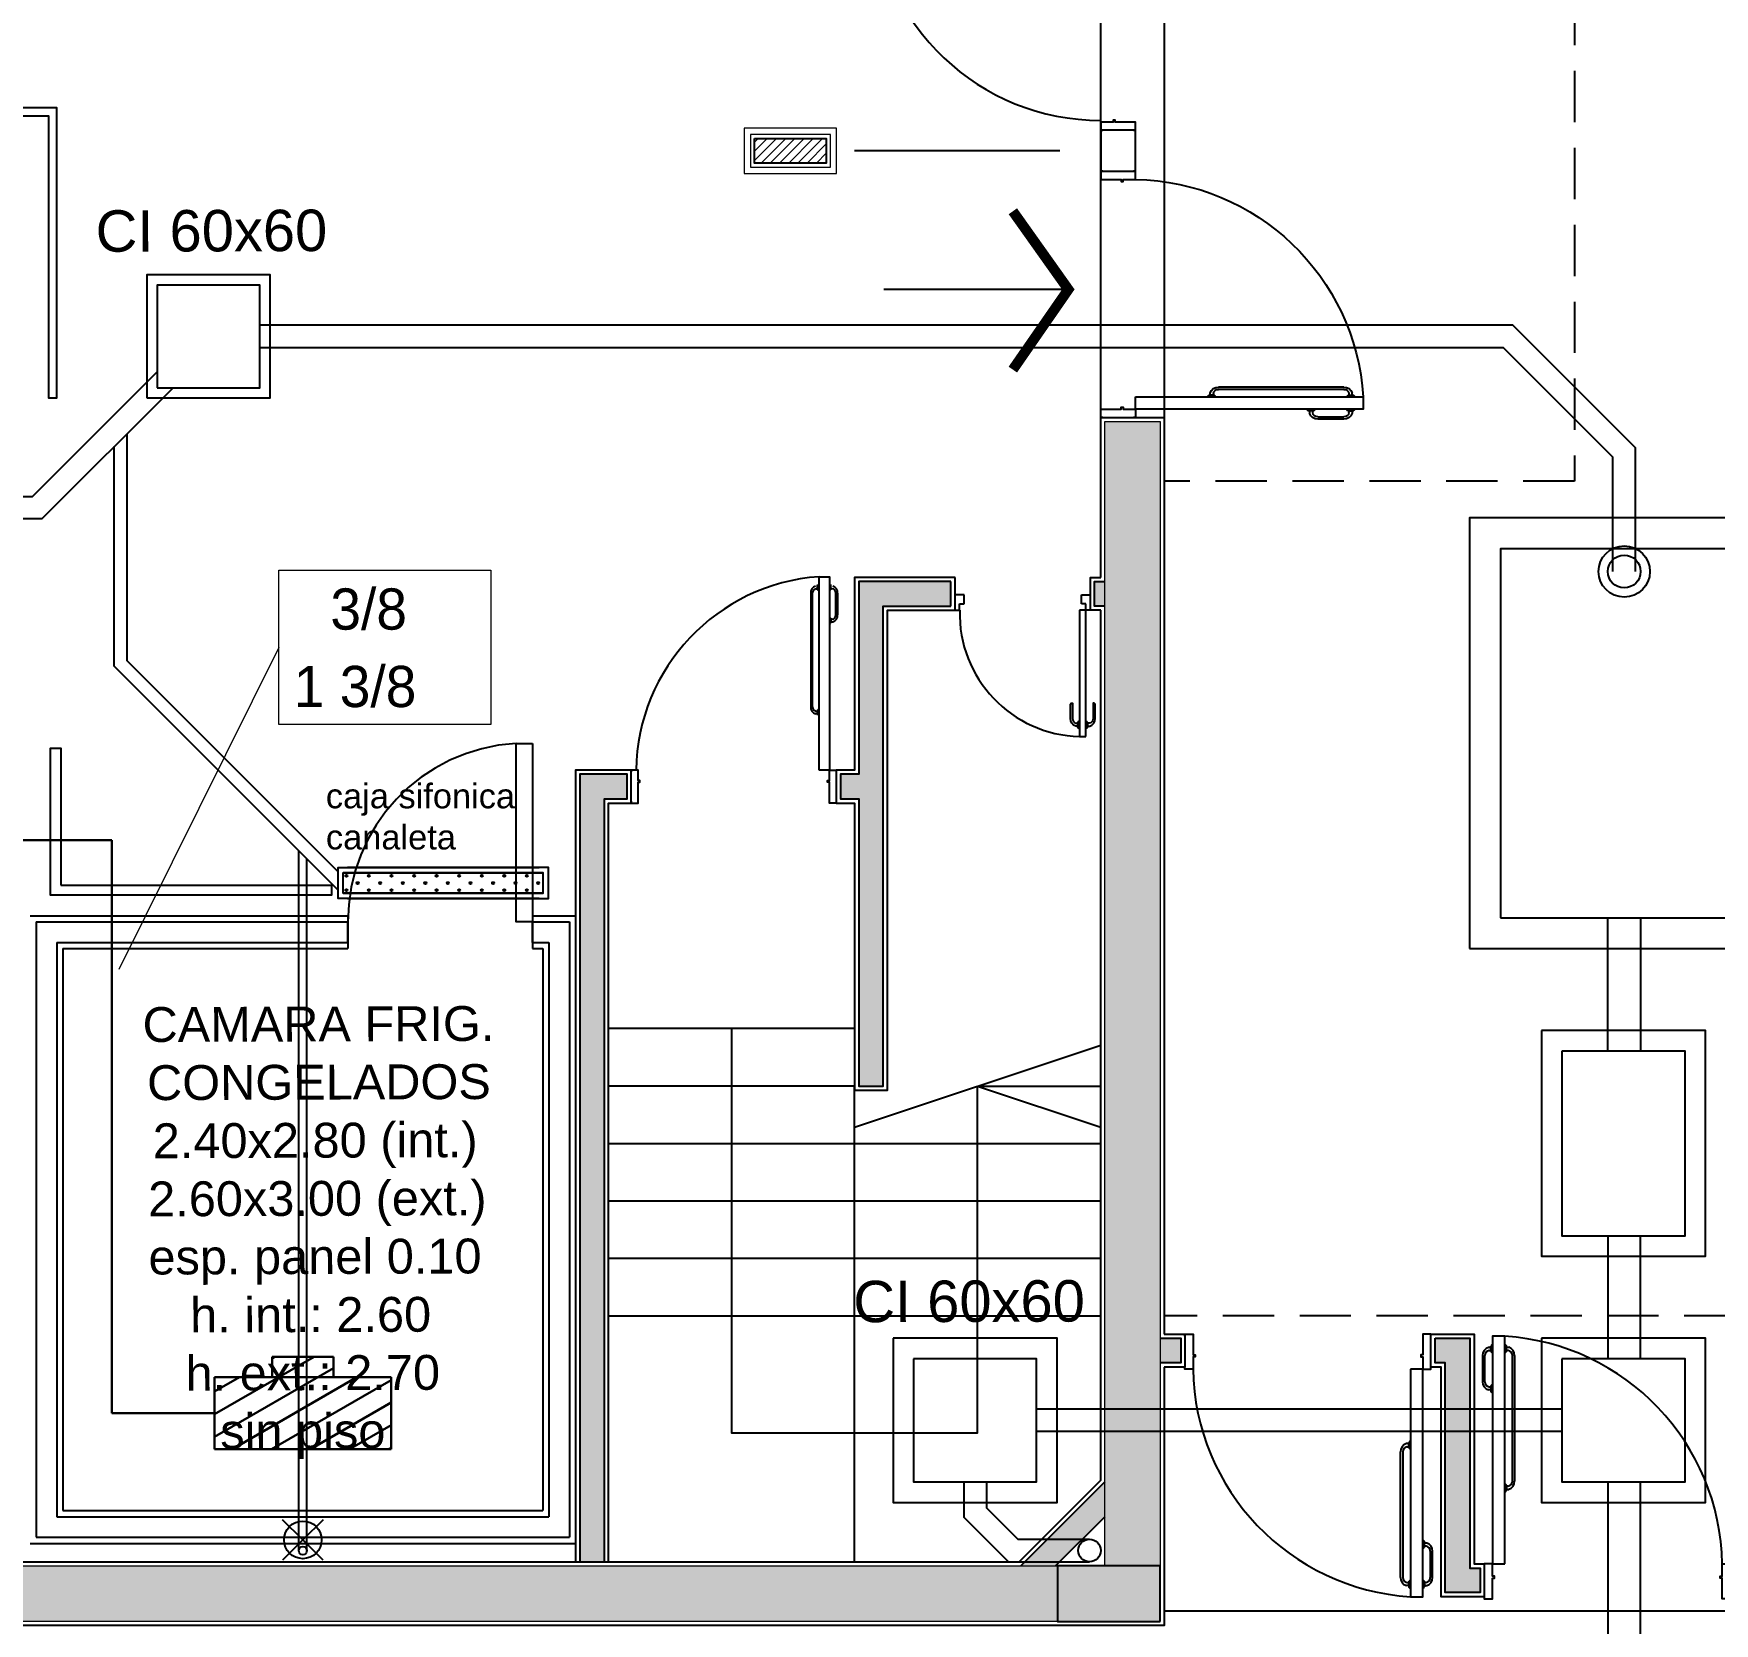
# Model space of a CAD drawing. Header units: inches. Extents: x -309 to 190, y -1585 to -1350.
# Drawn here: x -189.7 to -181.51, y -1419.4 to -1411.65 of the extents above; entities that cross this region are included whole.
import ezdxf

# ---------------------------------------------------------------- set-up
doc = ezdxf.new("R2010")
doc.units = ezdxf.units.IN
doc.header["$MEASUREMENT"] = 0
doc.linetypes.add('DASHED2', pattern=[0.375, 0.25, -0.125])
doc.linetypes.add('HIDDEN', pattern=[0.375, 0.25, -0.125])
doc.layers.get('0').update_dxf_attribs({"color": 9, "linetype": 'CONTINUOUS'})
for name, color, linetype in [('01', 9, 'CONTINUOUS'), ('10-TEXTO', 9, 'CONTINUOUS'), ('11-LOCALES', 9, 'CONTINUOUS'), ('Barral', 9, 'CONTINUOUS'), ('Base instalaciones', 9, 'CONTINUOUS'), ('CARP', 9, 'CONTINUOUS'), ('CLOACA', 9, 'CONTINUOUS'), ('CLOACAS TEXTO', 9, 'CONTINUOUS'), ('color gris', 9, 'CONTINUOUS'), ('estructura', 9, 'CONTINUOUS'), ('IFA-Desagues', 212, 'CONTINUOUS'), ('LADRILLO HUECO 12', 9, 'CONTINUOUS'), ('proyeccion', 9, 'CONTINUOUS'), ('REVOQUE', 9, 'CONTINUOUS')]:
    doc.layers.add(name, color=color, linetype=linetype)
for name, color, linetype, lineweight in [('IFA-BAJA 01', 164, 'CONTINUOUS', 30), ('IFA-BAJA 02', 164, 'CONTINUOUS', 0), ('MURO 27', 9, 'CONTINUOUS', 9)]:
    doc.layers.add(name, color=color, linetype=linetype, lineweight=lineweight)
doc.styles.add('ARIAL', font='arial.ttf', dxfattribs={"height": 0.225})
doc.styles.add('ROMANS', font='arial.ttf')
doc.styles.get("Standard").update_dxf_attribs({"font": 'arial.ttf'})

# ---------------------------------------------------------------- blocks, each defined once
blk = doc.blocks.new('Z$W@#6410')
for p, q in [((0.6216, 0.6597), (0.4943, 0.6597)), ((0.4393, 0.6117), (0.4457, 0.6186)), ((0.4457, 0.6186), (0.476, 0.6186)), ((0.4478, 0.6199), (0.4478, 0.6186)), ((0.4745, 0.6199), (0.4478, 0.6199)), ((0.454, 0.6199), (0.454, 0.6313)), ((0.4696, 0.6199), (0.454, 0.6199)), ((0.4696, 0.6281), (0.4696, 0.6199)), ((0.4745, 0.6199), (0.4745, 0.6186)), ((0.4824, 0.6117), (0.476, 0.6186)), ((0.4943, 0.6487), (0.6216, 0.6487)), ((0.6335, 0.6117), (0.6399, 0.6186)), ((0.6702, 0.6186), (0.6399, 0.6186)), ((0.6414, 0.6199), (0.6414, 0.6186)), ((0.6414, 0.6199), (0.668, 0.6199)), ((0.6462, 0.6281), (0.6462, 0.6199)), ((0.6462, 0.6199), (0.6618, 0.6199)), ((0.6618, 0.6199), (0.6618, 0.6313)), ((0.668, 0.6199), (0.668, 0.6186)), ((0.6766, 0.6117), (0.6702, 0.6186)), ((-0.0452, 0.5517), (-0.0388, 0.5448)), ((-0.0388, 0.5448), (-0.0085, 0.5448)), ((-0.0367, 0.5435), (-0.0367, 0.5448)), ((-0.01, 0.5435), (-0.0367, 0.5435)), ((-0.0305, 0.5435), (-0.0305, 0.5321)), ((-0.0149, 0.5435), (-0.0305, 0.5435)), ((-0.0149, 0.5353), (-0.0149, 0.5435)), ((-0.01, 0.5435), (-0.01, 0.5448)), ((-0.0021, 0.5517), (-0.0085, 0.5448)), ((0.0098, 0.5147), (0.6217, 0.5147)), ((0.6217, 0.5037), (0.0098, 0.5037)), ((0.6335, 0.5517), (0.64, 0.5448)), ((0.6703, 0.5448), (0.64, 0.5448)), ((0.6415, 0.5435), (0.6415, 0.5448)), ((0.6415, 0.5435), (0.6681, 0.5435)), ((0.6463, 0.5353), (0.6463, 0.5435)), ((0.6463, 0.5435), (0.6619, 0.5435)), ((0.6619, 0.5435), (0.6619, 0.5321)), ((0.6681, 0.5435), (0.6681, 0.5448)), ((0.6767, 0.5517), (0.6703, 0.5448))]:
    blk.add_line(p, q)
for points in [[(-0.5541, 0.6517), (-0.5641, 0.6517), (-0.5641, 0.6117), (-0.4641, 0.6117), (-0.4641, 0.6017), (-0.4541, 0.6017), (-0.4541, 0.6117), (-0.3941, 0.6117), (-0.3941, 0.6517), (-0.4041, 0.6517)], [(-0.5541, -0.5483), (-0.5641, -0.5483), (-0.5641, -0.5083), (-0.4641, -0.5083), (-0.4641, -0.4983), (-0.4541, -0.4983), (-0.4541, -0.5083), (-0.3941, -0.5083), (-0.3941, -0.5483), (-0.4041, -0.5483)]]:
    blk.add_lwpolyline(points)
blk.add_lwpolyline([(-0.3941, 0.5517), (0.7159, 0.5517), (0.7159, 0.6117), (-0.3941, 0.6117)], close=True)
for centre, radius, start, end in [((0.4924, 0.6196), 0.0401, 87.29669, 163.02483), ((0.6235, 0.6196), 0.0401, 16.97517, 92.70331), ((0.4925, 0.6257), 0.023, 85.65765, 174.02043), ((0.6233, 0.6257), 0.023, 5.97957, 94.34235), ((-0.4134, 0.6231), 1.1316, 270.97778, 356.38233), ((0.0079, 0.5438), 0.0401, 196.97517, 272.70331), ((0.008, 0.5377), 0.023, 185.97957, 274.34235), ((0.6234, 0.5377), 0.023, 265.65765, 354.02043), ((0.6236, 0.5438), 0.0401, 267.29669, 343.02483)]:
    blk.add_arc(centre, radius, start, end)
blk = doc.blocks.new('Z$W@#22214')
for p, q in [((-0.059, -0.058), (-0.059, 0)), ((-0.059, 0), (0, 0)), ((-0.831, 0), (-0.89, 0)), ((-0.89, -0.1), (-0.86, -0.1)), ((-0.86, -0.1), (-0.86, -0.058)), ((-0.86, -0.058), (-0.831, -0.058)), ((-0.831, -0.058), (-0.831, 0)), ((-0.03, -0.1), (-0.071, -0.1)), ((-0.071, -0.1), (-0.071, -0.93)), ((-0.03, -0.058), (-0.059, -0.058)), ((-0.03, -0.1), (-0.03, -0.058)), ((0, -0.1), (-0.03, -0.1)), ((-0.03, -0.93), (-0.03, -0.1)), ((-0.071, -0.93), (-0.03, -0.93))]:
    blk.add_line(p, q)
for points in [[(-0.132, -0.812), (-0.132, -0.718), (-0.126, -0.711), (-0.118, -0.711), (-0.118, -0.812, 0.405869), (-0.092, -0.843), (-0.082, -0.843), (-0.082, -0.863), (-0.096, -0.863, -0.343001)], [(0.03, -0.812), (0.03, -0.718), (0.025, -0.711), (0.017, -0.711), (0.017, -0.812, -0.405869), (-0.009, -0.843), (-0.019, -0.843), (-0.019, -0.863), (-0.005, -0.863, 0.343001)]]:
    blk.add_lwpolyline(points, format="xyb", close=True)
for points in [[(-0.082, -0.837), (-0.08, -0.837), (-0.08, -0.871), (-0.082, -0.871)], [(-0.08, -0.835), (-0.071, -0.827), (-0.071, -0.881), (-0.08, -0.873)], [(-0.021, -0.835), (-0.03, -0.827), (-0.03, -0.881), (-0.021, -0.873)], [(-0.019, -0.837), (-0.021, -0.837), (-0.021, -0.871), (-0.019, -0.871)]]:
    blk.add_lwpolyline(points, close=True)
blk.add_arc((-0.05, -0.121), 0.81, 178.5455, 268.508)

msp = doc.modelspace()

# ---------------------------------------------------------------- hatches: boundary and pattern name
at = {"layer": 'Base instalaciones', "linetype": 'Continuous', "lineweight": 5}
h = msp.add_hatch(dxfattribs=at)
h.set_pattern_fill('LINE', color=256, scale=0.01, angle=-45, style=0)
h.set_pattern_definition([(225, (-277.580807, -1069.19169), (-0.0224506403, 0.0224506403), [])])
h.paths.add_polyline_path([(-185.8396, -1412.2782), (-185.8396, -1412.1582), (-186.1896, -1412.1582), (-186.1896, -1412.2782)])
at = {"layer": 'color gris'}
h = msp.add_hatch(color=256, dxfattribs=at)
h.paths.add_polyline_path([(-234.3518, -1419.3882), (-234.6018, -1419.3882), (-234.6018, -1419.1182), (-234.1018, -1419.1182), (-234.1018, -1419.3882)])
h.paths.add_polyline_path([(-234.6018, -1413.2882), (-234.6018, -1413.0382), (-234.3318, -1413.0382), (-234.3318, -1413.5382), (-234.6018, -1413.5382)])
h.paths.add_polyline_path([(-234.6018, -1407.3882), (-234.6018, -1407.1382), (-234.3318, -1407.1382), (-234.3318, -1407.6382), (-234.6018, -1407.6382)])
h.paths.add_polyline_path([(-234.6018, -1401.4882), (-234.6018, -1401.2382), (-234.3318, -1401.2382), (-234.3318, -1401.7382), (-234.6018, -1401.7382)])
h.paths.add_polyline_path([(-234.6018, -1395.5882), (-234.6018, -1395.3382), (-234.3318, -1395.3382), (-234.3318, -1395.8382), (-234.6018, -1395.8382)])
h.paths.add_polyline_path([(-234.6018, -1389.6882), (-234.6018, -1389.4382), (-234.3318, -1389.4382), (-234.3318, -1389.9382), (-234.6018, -1389.9382)])
h.paths.add_polyline_path([(-234.3518, -1379.1082), (-234.6018, -1379.1082), (-234.6018, -1379.3782), (-234.0419, -1379.3782), (-234.0419, -1379.1082)])
h.paths.add_polyline_path([(-234.6018, -1383.7882), (-234.6018, -1383.5382), (-234.3318, -1383.5382), (-234.3318, -1384.0382), (-234.6018, -1384.0382)])
h.paths.add_polyline_path([(-199.2985, -1406.2982), (-199.2985, -1406.0482), (-199.0285, -1406.0482), (-199.0285, -1406.5482), (-199.2985, -1406.5482)])
h.paths.add_polyline_path([(-181.3218, -1419.1182), (-181.0518, -1419.1182), (-181.0518, -1419.3882), (-181.3218, -1419.3882)])
h.paths.add_polyline_path([(-206.6218, -1375.5582), (-206.6218, -1375.3082), (-206.8918, -1375.3082), (-206.8918, -1375.9682), (-206.6218, -1375.9682)])
h.paths.add_polyline_path([(-191.7851, -1379.3584), (-192.2851, -1379.3584), (-192.2851, -1379.1382), (-192.2261, -1378.943), (-191.707, -1379.0999)])
h.paths.add_polyline_path([(-184.2118, -1381.3667), (-184.5775, -1381.2561), (-184.6557, -1381.5145), (-184.4818, -1381.5671), (-184.4818, -1381.8667), (-184.2118, -1381.8667)])
h.paths.add_polyline_path([(-184.7118, -1395.5882), (-184.7118, -1395.4882), (-184.2118, -1395.4882), (-184.2118, -1395.6882), (-184.7118, -1395.6882)])
h.paths.add_polyline_path([(-184.7118, -1389.6882), (-184.7118, -1389.5882), (-184.2118, -1389.5882), (-184.2118, -1389.7882), (-184.7118, -1389.7882)])
h.paths.add_polyline_path([(-184.7118, -1383.7882), (-184.7118, -1383.6882), (-184.2118, -1383.6882), (-184.2118, -1383.8882), (-184.7118, -1383.8882)])
h.paths.add_polyline_path([(-203.9892, -1375.3855), (-204.2285, -1375.3131), (-204.3067, -1375.5715), (-203.8281, -1375.7163), (-203.7499, -1375.4578)])
h.paths.add_polyline_path([(-206.5818, -1395.5882), (-206.5818, -1395.4882), (-206.0818, -1395.4882), (-206.0818, -1395.6882), (-206.5818, -1395.6882)])
h.paths.add_polyline_path([(-184.2118, -1410.4082), (-184.2118, -1410.6582), (-184.4818, -1410.6582), (-184.4818, -1410.1582), (-184.2118, -1410.1582)])
h.paths.add_polyline_path([(-191.7652, -1410.3882), (-192.0152, -1410.3882), (-192.0152, -1410.6582), (-191.5152, -1410.6582), (-191.5152, -1410.3882)])
h.paths.add_polyline_path([(-199.0485, -1410.3882), (-199.2985, -1410.3882), (-199.2985, -1410.6582), (-198.7985, -1410.6582), (-198.7985, -1410.3882)])
h.paths.add_polyline_path([(-184.4818, -1401.4882), (-184.4818, -1401.2382), (-184.2118, -1401.2382), (-184.2118, -1401.7382), (-184.4818, -1401.7382)])
h.paths.add_polyline_path([(-191.7652, -1401.2382), (-192.0152, -1401.2382), (-192.0152, -1401.5082), (-191.5152, -1401.5082), (-191.5152, -1401.2382)])
h.paths.add_polyline_path([(-199.0485, -1401.2382), (-199.2985, -1401.2382), (-199.2985, -1401.5082), (-198.7985, -1401.5082), (-198.7985, -1401.2382)])
h.paths.add_polyline_path([(-191.7652, -1419.1182), (-192.0152, -1419.1182), (-192.0152, -1419.3882), (-191.5152, -1419.3882), (-191.5152, -1419.1182)])
h.paths.add_polyline_path([(-199.0485, -1419.1182), (-199.2985, -1419.1182), (-199.2985, -1419.3882), (-198.7985, -1419.3882), (-198.7985, -1419.1182)])
h.paths.add_polyline_path([(-184.2118, -1419.3882), (-184.2118, -1419.1182), (-184.7118, -1419.1182), (-184.7118, -1419.3882)])
h.paths.add_polyline_path([(-206.3318, -1419.1182), (-206.5818, -1419.1182), (-206.5818, -1419.3882), (-206.0818, -1419.3882), (-206.0818, -1419.1182)])
h.paths.add_polyline_path([(-206.8718, -1419.1182), (-207.1218, -1419.1182), (-207.1218, -1419.3882), (-206.6218, -1419.3882), (-206.6218, -1419.1182)])
h.paths.add_polyline_path([(-206.5818, -1379.2382), (-206.5818, -1379.1382), (-206.0818, -1379.1382), (-206.0818, -1379.3382), (-206.5818, -1379.3382)])
h.paths.add_polyline_path([(-206.5818, -1413.2882), (-206.5818, -1413.0382), (-206.3118, -1413.0382), (-206.3118, -1413.5382), (-206.5818, -1413.5382)])
h.paths.add_polyline_path([(-206.6218, -1413.2882), (-206.6218, -1413.0382), (-206.8918, -1413.0382), (-206.8918, -1413.5382), (-206.6218, -1413.5382)])
h.paths.add_polyline_path([(-206.5818, -1407.3882), (-206.5818, -1407.1382), (-206.3118, -1407.1382), (-206.3118, -1407.6382), (-206.5818, -1407.6382)])
h.paths.add_polyline_path([(-206.6218, -1407.3882), (-206.6218, -1407.1382), (-206.8918, -1407.1382), (-206.8918, -1407.6382), (-206.6218, -1407.6382)])
h.paths.add_polyline_path([(-206.5818, -1401.4882), (-206.5818, -1401.2382), (-206.3118, -1401.2382), (-206.3118, -1401.7382), (-206.5818, -1401.7382)])
h.paths.add_polyline_path([(-206.6218, -1401.4882), (-206.6218, -1401.2382), (-206.8918, -1401.2382), (-206.8918, -1401.7382), (-206.6218, -1401.7382)])
h.paths.add_polyline_path([(-206.6218, -1395.5882), (-206.6218, -1395.3382), (-206.8918, -1395.3382), (-206.8918, -1395.8382), (-206.6218, -1395.8382)])
h.paths.add_polyline_path([(-206.5818, -1389.6882), (-206.5818, -1389.5882), (-206.0818, -1389.5882), (-206.0818, -1389.7882), (-206.5818, -1389.7882)])
h.paths.add_polyline_path([(-206.6218, -1389.6882), (-206.6218, -1389.4382), (-206.8918, -1389.4382), (-206.8918, -1389.9382), (-206.6218, -1389.9382)])
h.paths.add_polyline_path([(-211.4118, -1375.6182), (-211.4118, -1375.3082), (-211.6818, -1375.3082), (-211.6818, -1375.9682), (-211.4118, -1375.9682)])
h.paths.add_polyline_path([(-206.5818, -1383.7882), (-206.5818, -1383.6882), (-206.0818, -1383.6882), (-206.0818, -1383.8882), (-206.5818, -1383.8882)])
h.paths.add_polyline_path([(-206.6218, -1383.7882), (-206.6218, -1383.5382), (-206.8918, -1383.5382), (-206.8918, -1384.0382), (-206.6218, -1384.0382)])
h.paths.add_polyline_path([(-206.6218, -1379.2382), (-206.6218, -1378.9882), (-206.8918, -1378.9882), (-206.8918, -1379.4882), (-206.6218, -1379.4882)])
at = {"layer": 'IFA-BAJA 01'}
h = msp.add_hatch(dxfattribs=at)
h.set_pattern_fill('LINE', color=256, scale=0.03, angle=1110, style=0)
h.set_pattern_definition([(30, (6.104, -3079.34944), (-0.047625, 0.0824889196), [])])
h.paths.add_polyline_path([(-188.2418, -1418.1982), (-188.2418, -1418.0982), (-188.5418, -1418.0982), (-188.5418, -1418.1982)])
h.paths.add_polyline_path([(-187.9618, -1418.5482), (-187.9618, -1418.1982), (-188.8218, -1418.1982), (-188.8218, -1418.5482)])
at = {"layer": 'LADRILLO HUECO 12'}
h = msp.add_hatch(color=256, dxfattribs=at)
h.paths.add_polyline_path([(-187.2619, -1408.3682), (-187.3819, -1408.3682), (-187.3819, -1409.6382), (-187.2619, -1409.6382)])
h.paths.add_polyline_path([(-186.2718, -1410.5282), (-187.2619, -1410.5282), (-187.2619, -1410.4782), (-187.3819, -1410.4782), (-187.3819, -1410.5082), (-187.3819, -1410.6482), (-186.2718, -1410.6482)])
h.paths.add_polyline_path([(-184.4818, -1410.5282), (-185.2318, -1410.5282), (-185.2318, -1410.6482), (-184.4818, -1410.6482)])
h.paths.add_polyline_path([(-185.2318, -1414.3182), (-185.6818, -1414.3182), (-185.6818, -1415.2582), (-185.7711, -1415.2582), (-185.7711, -1415.3782), (-185.6818, -1415.3782), (-185.6818, -1416.7782), (-185.5618, -1416.7782), (-185.5618, -1414.4382), (-185.2318, -1414.4382)])
h.paths.add_polyline_path([(-186.9218, -1415.3782), (-186.8111, -1415.3782), (-186.8111, -1415.2582), (-187.0418, -1415.2582), (-187.0418, -1419.0982), (-186.9218, -1419.0982)])
h.paths.add_polyline_path([(-182.7018, -1418.0082), (-182.8418, -1418.0082), (-182.8718, -1418.0082), (-182.8718, -1418.1282), (-182.8218, -1418.1282), (-182.8218, -1419.2482), (-182.6518, -1419.2482), (-182.6518, -1419.1282), (-182.7018, -1419.1282)])
h.paths.add_polyline_path([(-184.1118, -1418.0082), (-184.2118, -1418.0082), (-184.2118, -1418.1282), (-184.1118, -1418.1282)])
for points in [[(-184.4818, -1414.3182), (-184.5318, -1414.3182), (-184.5318, -1414.4382), (-184.4818, -1414.4382)], [(-184.4818, -1418.8782), (-184.4818, -1418.7085), (-184.8916, -1419.1182), (-184.7218, -1419.1182)]]:
    msp.add_hatch(color=256, dxfattribs=at).paths.add_polyline_path(points)
at = {"layer": 'MURO 27'}
h = msp.add_hatch(color=256, dxfattribs=at)
h.paths.add_polyline_path([(-206.8918, -1375.3082), (-211.4118, -1375.3082), (-211.4118, -1375.5782), (-208.6918, -1375.5782), (-208.6918, -1379.1682), (-208.4218, -1379.1682), (-208.4218, -1375.5782), (-206.8918, -1375.5782)])
h.paths.add_polyline_path([(-204.0482, -1375.6497), (-204.3067, -1375.5715), (-204.5294, -1376.3082), (-206.1218, -1376.3082), (-206.1218, -1375.3082), (-206.6218, -1375.3082), (-206.6218, -1375.5782), (-206.3918, -1375.5782), (-206.3918, -1376.3082), (-206.6218, -1376.3082), (-206.6218, -1375.9682), (-206.8918, -1375.9682), (-206.8918, -1378.8982), (-207.5818, -1378.8982), (-207.5818, -1379.1682), (-206.8918, -1379.1682), (-206.8918, -1378.9882), (-206.6218, -1378.9882), (-206.6218, -1376.5782), (-204.329, -1376.5782)])
h.paths.add_polyline_path([(-203.7499, -1375.4578), (-203.8281, -1375.7163), (-192.2851, -1379.2072), (-192.2851, -1379.1382), (-192.2261, -1378.943)])
h.paths.add_polyline_path([(-191.707, -1379.0999), (-191.7851, -1379.3584), (-184.6557, -1381.5145), (-184.5775, -1381.2561)])
h.paths.add_polyline_path([(-184.2118, -1381.8667), (-184.4818, -1381.8667), (-184.4818, -1383.6882), (-184.2118, -1383.6882)])
h.paths.add_polyline_path([(-184.2118, -1383.8882), (-184.4818, -1383.8882), (-184.4818, -1389.5882), (-184.2118, -1389.5882)])
h.paths.add_polyline_path([(-184.2118, -1389.7882), (-184.4818, -1389.7882), (-184.4818, -1395.4882), (-184.2118, -1395.4882)])
h.paths.add_polyline_path([(-184.2118, -1395.6882), (-184.4818, -1395.6882), (-184.4818, -1398.7382), (-184.2118, -1398.7382)])
h.paths.add_polyline_path([(-184.2118, -1399.9782), (-184.4818, -1399.9782), (-184.4818, -1401.2382), (-184.2118, -1401.2382)])
h.paths.add_polyline_path([(-184.2118, -1413.5382), (-184.4818, -1413.5382), (-184.4818, -1419.1182), (-184.2118, -1419.1182)])
h.paths.add_polyline_path([(-184.2118, -1410.6582), (-184.4818, -1410.6582), (-184.4818, -1410.8982), (-184.2118, -1410.8982)])
h.paths.add_polyline_path([(-199.2985, -1419.1182), (-206.0818, -1419.1182), (-206.0818, -1419.3882), (-199.2985, -1419.3882)])
h.paths.add_polyline_path([(-207.1218, -1419.1182), (-234.1018, -1419.1182), (-234.1018, -1419.3882), (-207.1218, -1419.3882)])
h.paths.add_polyline_path([(-192.0152, -1419.1182), (-198.7985, -1419.1182), (-198.7985, -1419.3882), (-192.0152, -1419.3882)])
h.paths.add_polyline_path([(-184.7118, -1419.1182), (-191.5152, -1419.1182), (-191.5152, -1419.3882), (-184.7118, -1419.3882)])
h.paths.add_polyline_path([(-234.3318, -1413.5382), (-234.6018, -1413.5382), (-234.6018, -1419.1182), (-234.3318, -1419.1182)])
h.paths.add_polyline_path([(-234.3318, -1407.6382), (-234.6018, -1407.6382), (-234.6018, -1413.0382), (-234.3318, -1413.0382)])
h.paths.add_polyline_path([(-234.3318, -1401.7382), (-234.6018, -1401.7382), (-234.6018, -1407.1382), (-234.3318, -1407.1382)])
h.paths.add_polyline_path([(-234.3318, -1398.0282), (-234.6018, -1398.0282), (-234.6018, -1401.2382), (-234.3318, -1401.2382)])
h.paths.add_polyline_path([(-234.3318, -1384.0382), (-234.6018, -1384.0382), (-234.6018, -1389.4382), (-234.3318, -1389.4382)])
h.paths.add_polyline_path([(-234.3318, -1389.9382), (-234.6018, -1389.9382), (-234.6018, -1395.3382), (-234.3318, -1395.3382)])
h.paths.add_polyline_path([(-234.3318, -1379.3782), (-234.6018, -1379.3782), (-234.6018, -1382.0482), (-234.3318, -1382.0482)])
h.paths.add_polyline_path([(-234.3318, -1382.5882), (-234.6018, -1382.5882), (-234.6018, -1383.5382), (-234.3318, -1383.5382)])
h.paths.add_polyline_path([(-206.6218, -1389.9382), (-206.8918, -1389.9382), (-206.8918, -1395.3382), (-206.6218, -1395.3382)])
h.paths.add_polyline_path([(-206.6218, -1384.0382), (-206.8918, -1384.0382), (-206.8918, -1389.4382), (-206.6218, -1389.4382)])
h.paths.add_polyline_path([(-206.6218, -1379.4882), (-206.8918, -1379.4882), (-206.8918, -1383.5382), (-206.6218, -1383.5382)])
h.paths.add_polyline_path([(-206.6218, -1398.0282), (-206.8918, -1398.0282), (-206.8918, -1401.2382), (-206.6218, -1401.2382)])
h.paths.add_polyline_path([(-206.6218, -1401.7382), (-206.8918, -1401.7382), (-206.8918, -1407.1382), (-206.6218, -1407.1382)])
h.paths.add_polyline_path([(-206.6218, -1407.6382), (-206.8918, -1407.6382), (-206.8918, -1407.7482), (-206.6218, -1407.7482)])

# ---------------------------------------------------------------- linework, layer by layer
for p, q in [((-189.7218, -1415.9482), (-188.1718, -1415.9482)), ((-189.6918, -1415.9782), (-189.6918, -1418.9782)), ((-189.6918, -1415.9782), (-188.1718, -1415.9782)), ((-188.1718, -1415.9482), (-188.1718, -1416.1082)), ((-188.1718, -1416.0782), (-188.1718, -1415.9782)), ((-187.2718, -1415.9482), (-187.0618, -1415.9482)), ((-187.2718, -1415.9482), (-187.2718, -1416.1082)), ((-187.2718, -1416.0782), (-187.2718, -1415.9782)), ((-187.2718, -1415.9782), (-187.0918, -1415.9782)), ((-187.0918, -1415.9782), (-187.0918, -1418.9782)), ((-189.5918, -1416.0782), (-189.5918, -1418.8782)), ((-189.5918, -1416.0782), (-188.1718, -1416.0782)), ((-187.2718, -1416.0782), (-187.1918, -1416.0782)), ((-187.1918, -1416.0782), (-187.1918, -1418.8782)), ((-189.5618, -1416.1082), (-189.5618, -1418.8482)), ((-189.5618, -1416.1082), (-188.1718, -1416.1082)), ((-187.2718, -1416.1082), (-187.2218, -1416.1082)), ((-187.2218, -1416.1082), (-187.2218, -1418.8482)), ((-189.5618, -1418.8482), (-187.2218, -1418.8482)), ((-189.5918, -1418.8782), (-187.1918, -1418.8782)), ((-189.7218, -1419.0082), (-187.0618, -1419.0082)), ((-189.6918, -1418.9782), (-187.0918, -1418.9782))]:
    msp.add_line(p, q)
at = {"linetype": 'HIDDEN'}
for points in [[(-184.1918, -1404.3289), (-182.1918, -1404.3289), (-182.1918, -1413.8289), (-184.1918, -1413.8289)], [(-181.0318, -1419.0982), (-181.0318, -1417.9982), (-181.0318, -1417.8982), (-184.1918, -1417.8982)]]:
    msp.add_lwpolyline(points, dxfattribs=at)
for points in [[(-184.5018, -1413.5182), (-184.5018, -1410.9182)], [(-184.1918, -1410.9182), (-184.1918, -1413.5182)], [(-181.3418, -1419.3394), (-184.1918, -1419.3394)]]:
    msp.add_lwpolyline(points)
at = {"layer": '01', "ltscale": 0.5}
for p, q in [((-185.7018, -1416.4982), (-186.9018, -1416.4982)), ((-185.7018, -1416.7782), (-186.9018, -1416.7782))]:
    msp.add_line(p, q, dxfattribs=at)
for points in [[(-185.7018, -1419.0982), (-185.7018, -1416.7782)], [(-185.1018, -1416.7782), (-184.5018, -1416.7782)], [(-186.9018, -1417.0582), (-184.5018, -1417.0582)], [(-186.9018, -1417.3382), (-184.5018, -1417.3382)], [(-186.9018, -1417.6182), (-184.5018, -1417.6182)], [(-186.9018, -1417.8982), (-184.5018, -1417.8982)]]:
    msp.add_lwpolyline(points, dxfattribs=at)
at = {"layer": '11-LOCALES', "const_width": 0.05}
msp.add_lwpolyline([(-184.9302, -1413.285), (-184.6596, -1412.8942), (-184.9302, -1412.513)], dxfattribs=at)
at = {"layer": '11-LOCALES'}
msp.add_lwpolyline([(-184.6596, -1412.8942), (-185.5596, -1412.8942)], dxfattribs=at)
at = {"layer": 'Barral'}
for points in [[(-199.6318, -1413.4232), (-199.5918, -1413.4232), (-199.5918, -1412.0493), (-199.5918, -1412.0482), (-189.6318, -1412.0482), (-189.6318, -1413.4232), (-189.5918, -1413.4232), (-189.5918, -1412.0082), (-199.6318, -1412.0082)], [(-187.2718, -1415.1082), (-187.2718, -1415.9782), (-187.3518, -1415.9782), (-187.3518, -1415.1082)]]:
    msp.add_lwpolyline(points, close=True, dxfattribs=at)
for points in [[(-189.5718, -1415.8482), (-189.6218, -1415.8482), (-189.6218, -1415.131), (-189.5718, -1415.131), (-189.5718, -1415.7982)], [(-189.5718, -1415.7982), (-188.2514, -1415.7982), (-188.2514, -1415.8482), (-189.6218, -1415.8482), (-189.6218, -1415.7982)]]:
    msp.add_lwpolyline(points, dxfattribs=at)
at = {"layer": 'Base instalaciones', "linetype": 'Continuous', "lineweight": 0}
for points in [[(-186.2396, -1412.1082), (-186.2396, -1412.3282), (-185.7896, -1412.3282), (-185.7896, -1412.1082)], [(-186.2096, -1412.1382), (-186.2096, -1412.2982), (-185.8196, -1412.2982), (-185.8196, -1412.1382)]]:
    msp.add_lwpolyline(points, close=True, dxfattribs=at)
at = {"layer": 'Base instalaciones', "linetype": 'Continuous', "lineweight": 5}
msp.add_lwpolyline([(-186.1896, -1412.1582), (-186.1896, -1412.2782), (-185.8396, -1412.2782), (-185.8396, -1412.1582), (-186.1896, -1412.1582)], dxfattribs=at)
at = {"layer": 'Base instalaciones'}
msp.add_lwpolyline([(-186.1896, -1412.1582), (-185.8396, -1412.1582), (-185.8396, -1412.2782), (-186.1896, -1412.2782)], close=True, dxfattribs=at)
msp.add_lwpolyline([(-184.7018, -1412.2182), (-185.7018, -1412.2182)], dxfattribs=at)
at = {"layer": 'CARP'}
for p, q in [((-185.889, -1414.3534), (-185.8822, -1414.3534)), ((-185.8822, -1414.3575), (-185.8822, -1414.3351)), ((-185.8822, -1414.3534), (-185.8822, -1414.3403)), ((-185.8822, -1414.3575), (-185.8811, -1414.3575)), ((-185.8811, -1414.3333), (-185.8811, -1414.3588)), ((-185.8752, -1414.3642), (-185.8811, -1414.3588)), ((-185.8247, -1414.3643), (-185.8189, -1414.3589)), ((-185.8189, -1414.3334), (-185.8189, -1414.3589)), ((-185.8178, -1414.3576), (-185.8189, -1414.3576)), ((-185.8178, -1414.3576), (-185.8178, -1414.3352)), ((-185.8178, -1414.3535), (-185.8178, -1414.3404)), ((-185.8109, -1414.3535), (-185.8178, -1414.3535)), ((-185.9156, -1414.3742), (-185.9156, -1414.9292)), ((-185.9064, -1414.9292), (-185.9064, -1414.3742)), ((-185.7936, -1414.4814), (-185.7936, -1414.3743)), ((-185.7844, -1414.3743), (-185.7844, -1414.4814)), ((-185.8247, -1414.4914), (-185.8189, -1414.4968)), ((-185.8247, -1414.5277), (-185.8189, -1414.5223)), ((-185.8189, -1414.5223), (-185.8189, -1414.4968)), ((-185.8178, -1414.4981), (-185.8189, -1414.4981)), ((-185.8178, -1414.5205), (-185.8189, -1414.5205)), ((-185.8178, -1414.4981), (-185.8178, -1414.5205)), ((-185.8109, -1414.5022), (-185.8178, -1414.5022)), ((-185.8178, -1414.5022), (-185.8178, -1414.5153)), ((-185.8178, -1414.5153), (-185.8082, -1414.5153)), ((-185.8822, -1414.9631), (-185.8917, -1414.9631)), ((-185.889, -1414.9499), (-185.8822, -1414.9499)), ((-185.8822, -1414.9459), (-185.8811, -1414.9459)), ((-185.8822, -1414.9459), (-185.8822, -1414.9683)), ((-185.8822, -1414.9499), (-185.8822, -1414.9631)), ((-185.8752, -1414.9392), (-185.8811, -1414.9446)), ((-185.8811, -1414.9701), (-185.8811, -1414.9446)), ((-185.7018, -1416.9781), (-184.5018, -1416.5783))]:
    msp.add_line(p, q, dxfattribs=at)
for points in [[(-184.3418, -1412.1182), (-184.3318, -1412.1182), (-184.3318, -1412.0782), (-184.4318, -1412.0782), (-184.4318, -1412.0682), (-184.4418, -1412.0682), (-184.4418, -1412.0782), (-184.5018, -1412.0782), (-184.5018, -1412.1182), (-184.4918, -1412.1182)], [(-186.7911, -1415.3898), (-186.7911, -1415.3982), (-186.7574, -1415.3982), (-186.7574, -1415.2971), (-186.749, -1415.2971), (-186.749, -1415.2887), (-186.7574, -1415.2887), (-186.7574, -1415.2382), (-186.7911, -1415.2382), (-186.7911, -1415.2466)], [(-185.7911, -1415.3898), (-185.7911, -1415.3982), (-185.8247, -1415.3982), (-185.8247, -1415.2971), (-185.8331, -1415.2971), (-185.8331, -1415.2887), (-185.8247, -1415.2887), (-185.8247, -1415.2382), (-185.7911, -1415.2382), (-185.7911, -1415.2466)], [(-186.3018, -1416.4982), (-186.3018, -1418.4698), (-185.1018, -1418.4698), (-185.1018, -1416.7782)], [(-185.1018, -1416.7782), (-184.5018, -1416.9781)]]:
    msp.add_lwpolyline(points, dxfattribs=at)
for points in [[(-184.3318, -1412.1182), (-184.5018, -1412.1182), (-184.5018, -1412.3182), (-184.3318, -1412.3182)], [(-185.8752, -1415.2382), (-185.8752, -1414.2949), (-185.8247, -1414.2949), (-185.8247, -1415.2382)]]:
    msp.add_lwpolyline(points, close=True, dxfattribs=at)
for centre, radius, start, end in [((-184.5018, -1410.9582), 1.1116, 183.09406, 270), ((-185.8067, -1415.2532), 0.9608, 94.09087, 179.10173), ((-185.8819, -1414.3726), 0.0338, 106.97517, 182.70331), ((-185.887, -1414.3727), 0.0194, 95.97957, 184.34235), ((-185.8129, -1414.3728), 0.0194, 355.65765, 84.02043), ((-185.8181, -1414.3727), 0.0338, 357.29669, 73.02483), ((-185.8129, -1414.4829), 0.0194, 275.97957, 4.34235), ((-185.8181, -1414.483), 0.0338, 286.97517, 2.70331), ((-185.8819, -1414.9308), 0.0338, 177.29669, 253.02483), ((-185.887, -1414.9307), 0.0194, 175.65765, 264.02043)]:
    msp.add_arc(centre, radius, start, end, dxfattribs=at)
at = {"layer": 'CLOACA'}
for p, q in [((-188.4118, -1419.0432), (-188.4118, -1415.6306)), ((-188.3718, -1419.0432), (-188.3718, -1415.6706)), ((-182.0295, -1416.6082), (-182.0295, -1415.9582)), ((-181.8695, -1415.9582), (-181.8695, -1416.6082)), ((-182.0295, -1417.5082), (-182.0295, -1418.1082)), ((-181.8695, -1418.1082), (-181.8695, -1417.5082)), ((-182.0295, -1418.7082), (-182.0295, -1423.4082)), ((-181.8695, -1423.4082), (-181.8695, -1418.7082))]:
    msp.add_line(p, q, dxfattribs=at)
for points in [[(-189.1518, -1413.4232), (-188.5518, -1413.4232), (-188.5518, -1412.8232), (-189.1518, -1412.8232)], [(-189.1018, -1413.3732), (-188.6018, -1413.3732), (-188.6018, -1412.8732), (-189.1018, -1412.8732)], [(-182.703, -1416.1082), (-181.203, -1416.1082), (-181.203, -1414.0082), (-182.703, -1414.0082)], [(-182.553, -1415.9582), (-181.353, -1415.9582), (-181.353, -1414.1582), (-182.553, -1414.1582)], [(-182.353, -1416.5082), (-182.353, -1417.6082), (-181.553, -1417.6082), (-181.553, -1416.5082)], [(-182.253, -1416.6082), (-182.253, -1417.5082), (-181.653, -1417.5082), (-181.653, -1416.6082)], [(-185.5143, -1418.0082), (-185.5143, -1418.8082), (-184.7143, -1418.8082), (-184.7143, -1418.0082)], [(-182.353, -1418.0082), (-182.353, -1418.8082), (-181.553, -1418.8082), (-181.553, -1418.0082)], [(-185.4143, -1418.1082), (-185.4143, -1418.7082), (-184.8143, -1418.7082), (-184.8143, -1418.1082)], [(-182.253, -1418.1082), (-182.253, -1418.7082), (-181.653, -1418.7082), (-181.653, -1418.1082)]]:
    msp.add_lwpolyline(points, close=True, dxfattribs=at)
for points in [[(-181.8945, -1414.2696), (-181.8945, -1413.6661), (-182.4924, -1413.0682), (-188.6018, -1413.0682)], [(-182.0045, -1414.2696), (-182.0045, -1413.7116), (-182.5379, -1413.1782), (-188.6018, -1413.1782)], [(-192.8682, -1413.9032), (-189.7096, -1413.9032), (-189.1018, -1413.2954)], [(-189.0241, -1413.3732), (-189.6641, -1414.0132), (-199.2667, -1414.0132)], [(-188.2195, -1415.7339), (-189.2486, -1414.7047), (-189.2486, -1413.5977)], [(-188.2195, -1415.823), (-189.3116, -1414.7308), (-189.3116, -1413.6607)], [(-187.2395, -1415.8634), (-188.2195, -1415.8634), (-188.2195, -1415.7134), (-187.2395, -1415.7134)], [(-188.1945, -1415.8384), (-187.2195, -1415.8384), (-187.2195, -1415.7384), (-188.1945, -1415.7384)], [(-187.2195, -1415.8384), (-188.1945, -1415.8384), (-188.1945, -1415.7384), (-187.2195, -1415.7384)], [(-188.1745, -1415.8634), (-187.1945, -1415.8634), (-187.1945, -1415.7134), (-188.1745, -1415.7134)], [(-182.253, -1418.3532), (-184.8143, -1418.3532)], [(-182.253, -1418.4632), (-184.8143, -1418.4632)], [(-185.1693, -1418.7082), (-185.1693, -1418.881), (-184.9521, -1419.0982), (-184.5568, -1419.0982)], [(-185.0593, -1418.7082), (-185.0593, -1418.8354), (-184.9065, -1418.9882), (-184.5568, -1418.9882)]]:
    msp.add_lwpolyline(points, dxfattribs=at)
for centre, radius in [((-181.9495, -1414.2696), 0.125), ((-181.9495, -1414.2696), 0.08), ((-188.1795, -1415.7534), 0.00496), ((-188.1795, -1415.7534), 0.00496), ((-188.0695, -1415.7534), 0.00496), ((-188.0695, -1415.7534), 0.00496), ((-187.9595, -1415.7534), 0.00496), ((-187.9595, -1415.7534), 0.00496), ((-187.8495, -1415.7534), 0.00496), ((-187.8495, -1415.7534), 0.00496), ((-187.7395, -1415.7534), 0.00496), ((-187.7395, -1415.7534), 0.00496), ((-187.6295, -1415.7534), 0.00496), ((-187.6295, -1415.7534), 0.00496), ((-187.5195, -1415.7534), 0.00496), ((-187.5195, -1415.7534), 0.00496), ((-187.4095, -1415.7534), 0.00496), ((-187.4095, -1415.7534), 0.00496), ((-187.2995, -1415.7534), 0.00496), ((-187.2995, -1415.7534), 0.00496), ((-188.1795, -1415.8234), 0.00496), ((-188.1795, -1415.8234), 0.00496), ((-188.1245, -1415.7884), 0.00496), ((-188.1245, -1415.7884), 0.00496), ((-188.0695, -1415.8234), 0.00496), ((-188.0695, -1415.8234), 0.00496), ((-188.0145, -1415.7884), 0.00496), ((-188.0145, -1415.7884), 0.00496), ((-187.9595, -1415.8234), 0.00496), ((-187.9595, -1415.8234), 0.00496), ((-187.9045, -1415.7884), 0.00496), ((-187.9045, -1415.7884), 0.00496), ((-187.8495, -1415.8234), 0.00496), ((-187.8495, -1415.8234), 0.00496), ((-187.7945, -1415.7884), 0.00496), ((-187.7945, -1415.7884), 0.00496), ((-187.7395, -1415.8234), 0.00496), ((-187.7395, -1415.8234), 0.00496), ((-187.6845, -1415.7884), 0.00496), ((-187.6845, -1415.7884), 0.00496), ((-187.6295, -1415.8234), 0.00496), ((-187.6295, -1415.8234), 0.00496), ((-187.5745, -1415.7884), 0.00496), ((-187.5745, -1415.7884), 0.00496), ((-187.5195, -1415.8234), 0.00496), ((-187.5195, -1415.8234), 0.00496), ((-187.4645, -1415.7884), 0.00496), ((-187.4645, -1415.7884), 0.00496), ((-187.4095, -1415.8234), 0.00496), ((-187.4095, -1415.8234), 0.00496), ((-187.3545, -1415.7884), 0.00496), ((-187.3545, -1415.7884), 0.00496), ((-187.2995, -1415.8234), 0.00496), ((-187.2995, -1415.8234), 0.00496), ((-187.2445, -1415.7884), 0.00496), ((-187.2445, -1415.7884), 0.00496), ((-188.3918, -1419.0432), 0.02), ((-188.3918, -1419.0432), 0.02), ((-184.5568, -1419.0432), 0.055)]:
    msp.add_circle(centre, radius, dxfattribs=at)
at = {"layer": 'estructura'}
msp.add_lwpolyline([(-184.2118, -1419.3882), (-184.2118, -1419.1182), (-184.7118, -1419.1182), (-184.7118, -1419.3882)], close=True, dxfattribs=at)
at = {"layer": 'IFA-BAJA 01'}
for p, q in [((-200.7407, -1415.5799), (-189.3225, -1415.5799)), ((-189.3225, -1418.3732), (-189.3225, -1415.5799)), ((-188.5418, -1418.0982), (-188.5418, -1418.1982)), ((-188.2418, -1418.0982), (-188.5418, -1418.0982)), ((-188.2418, -1418.1982), (-188.2418, -1418.0982)), ((-187.9618, -1418.1982), (-188.8218, -1418.1982)), ((-188.8218, -1418.5482), (-188.8218, -1418.1982)), ((-187.9618, -1418.5482), (-187.9618, -1418.1982)), ((-188.8218, -1418.3732), (-189.3225, -1418.3732)), ((-187.9618, -1418.5482), (-188.8218, -1418.5482))]:
    msp.add_line(p, q, dxfattribs=at)
at = {"layer": 'IFA-BAJA 02'}
msp.add_line((-188.5082, -1414.6396, -0.0026), (-189.2896, -1416.2104), dxfattribs=at)
at = {"layer": 'IFA-BAJA 02', "elevation": -0.0026}
msp.add_lwpolyline([(-187.4755, -1415.0158), (-188.5082, -1415.0158), (-188.5082, -1414.2635), (-187.4755, -1414.2635)], close=True, dxfattribs=at)
at = {"layer": 'IFA-Desagues'}
for p, q in [((-188.3918, -1418.9911), (-188.4904, -1418.8925)), ((-188.2933, -1418.8925), (-188.3918, -1418.9911)), ((-188.3918, -1418.9911), (-188.4904, -1419.0897)), ((-188.2933, -1419.0897), (-188.3918, -1418.9911))]:
    msp.add_line(p, q, dxfattribs=at)
msp.add_circle((-188.3918, -1418.9911), 0.0916, dxfattribs=at)
at = {"layer": 'LADRILLO HUECO 12'}
for points in [[(-185.2318, -1414.3182), (-185.6818, -1414.3182), (-185.6818, -1415.2582), (-185.7711, -1415.2582), (-185.7711, -1415.3782), (-185.6818, -1415.3782), (-185.6818, -1416.7782), (-185.5618, -1416.7782), (-185.5618, -1414.4382), (-185.2318, -1414.4382)], [(-185.2318, -1414.4382), (-185.2318, -1414.3182)], [(-184.4818, -1414.4382), (-184.5318, -1414.4382), (-184.5318, -1414.3182), (-184.4818, -1414.3182)], [(-186.9218, -1419.0982), (-186.9218, -1415.3782), (-186.8111, -1415.3782), (-186.8111, -1415.2582), (-187.0418, -1415.2582), (-187.0418, -1419.0982)], [(-184.2118, -1418.0082), (-184.1118, -1418.0082), (-184.1118, -1418.1282), (-184.2118, -1418.1282)], [(-184.4818, -1418.7085), (-184.8916, -1419.1182)], [(-184.4818, -1418.8782), (-184.7218, -1419.1182)]]:
    msp.add_lwpolyline(points, dxfattribs=at)
msp.add_lwpolyline([(-182.8718, -1418.0082), (-182.8418, -1418.0082), (-182.7018, -1418.0082), (-182.7018, -1419.1282), (-182.6518, -1419.1282), (-182.6518, -1419.2482), (-182.8218, -1419.2482), (-182.8218, -1418.1282), (-182.8718, -1418.1282)], close=True, dxfattribs=at)
at = {"layer": 'MURO 27'}
for points in [[(-184.4818, -1419.1182), (-184.4818, -1413.5382), (-184.2118, -1413.5382), (-184.2118, -1419.1182)], [(-206.0818, -1419.1182), (-184.7118, -1419.1182)], [(-184.7118, -1419.3882), (-206.0818, -1419.3882)]]:
    msp.add_lwpolyline(points, dxfattribs=at)
at = {"layer": 'proyeccion', "linetype": 'DASHED2', "ltscale": 10}
msp.add_arc((-187.3042, -1415.9745), 0.8677, 93.14891, 180.24038, dxfattribs=at)
at = {"layer": 'REVOQUE'}
for points in [[(-184.5018, -1414.2982), (-184.5018, -1413.5182), (-184.1918, -1413.5182), (-184.1918, -1417.9882)], [(-185.2118, -1414.2982), (-185.7018, -1414.2982), (-185.7018, -1415.2382), (-185.7911, -1415.2382), (-185.7911, -1415.3982), (-185.7018, -1415.3982), (-185.7018, -1416.7982), (-185.5418, -1416.7982), (-185.5418, -1414.4582), (-185.2118, -1414.4582)], [(-185.2118, -1414.4582), (-185.2118, -1414.2982)], [(-184.5018, -1414.4582), (-184.5518, -1414.4582), (-184.5518, -1414.2982), (-184.5018, -1414.2982)], [(-184.5018, -1418.7002), (-184.5018, -1414.4582)], [(-186.9018, -1419.0982), (-186.9018, -1415.3982), (-186.7911, -1415.3982), (-186.7911, -1415.2382), (-187.0618, -1415.2382), (-187.0618, -1419.0982)], [(-184.1918, -1417.9882), (-184.0918, -1417.9882), (-184.0918, -1418.1482), (-184.1918, -1418.1482)], [(-184.1918, -1418.1482), (-184.1918, -1419.4082), (-206.6018, -1419.4082)], [(-184.5018, -1418.7002), (-184.8998, -1419.0982)], [(-206.6018, -1419.0982), (-184.8998, -1419.0982)]]:
    msp.add_lwpolyline(points, dxfattribs=at)
msp.add_lwpolyline([(-182.8918, -1417.9882), (-182.8418, -1417.9882), (-182.6818, -1417.9882), (-182.6818, -1419.1082), (-182.6318, -1419.1082), (-182.6318, -1419.2682), (-182.8418, -1419.2682), (-182.8418, -1418.1482), (-182.8918, -1418.1482)], close=True, dxfattribs=at)

# ---------------------------------------------------------------- block references
at = {"layer": 'CARP', "xscale": -1, "rotation": 180}
msp.add_blockref('Z$W@#6410', (-183.9378, -1412.8665), dxfattribs=at)
at = {"layer": 'CARP', "xscale": 0.741573033707823, "yscale": 0.741573033707823, "zscale": 0.741573033707823}
msp.add_blockref('Z$W@#22214', (-184.5518, -1414.384), dxfattribs=at)
at = {"layer": 'CARP'}
for p, rotation in [((-183.5435, -1418.5522), 270), ((-181.9801, -1418.7141), 89.99999999999999)]:
    msp.add_blockref('Z$W@#6410', p, dxfattribs=dict(at, rotation=rotation))

# ---------------------------------------------------------------- texts
at = {"layer": '10-TEXTO', "insert": (-189.6992, -1416.3954), "char_height": 0.17, "width": 5.754068, "attachment_point": 1, "rotation": 0.19099, "style": 'ROMANS'}
msp.add_mtext('\\pi0.52568;CAMARA FRIG.\\P\\pi0.54676;CONGELADOS\\P\\pi0.57352;2.40x2.80 (int.)\\P\\pi0.55008;2.60x3.00 (ext.)\\P\\pi0.55065;esp. panel 0.10\\P\\pi0.75298;h. int.: 2.60\\P\\pi0.72955;h. ext.: 2.70 \\P\\pi0.89792;sin piso', dxfattribs=at)
at = {"layer": 'CLOACA', "style": 'ROMANS'}
for p in [(-189.4018, -1412.7106), (-185.708, -1417.9302)]:
    msp.add_text('CI 60x60', height=0.20199, rotation=0.19099, dxfattribs=at).set_placement(p)
at = {"layer": 'CLOACAS TEXTO', "style": 'ARIAL'}
for s, p in [('caja sifonica', (-188.2795, -1415.4241)), ('canaleta', (-188.2792, -1415.6247))]:
    msp.add_text(s, height=0.12, dxfattribs=at).set_placement(p)
at = {"layer": 'IFA-BAJA 02', "char_height": 0.201007, "width": 1.049702, "attachment_point": 1}
for s, insert in [('{\\Ftxt|c0;3/8}', (-188.2576, -1414.3519, -0.0026)), ('{\\Ftxt|c0;1 3/8}', (-188.436, -1414.7295, -0.0026))]:
    msp.add_mtext(s, dxfattribs=dict(at, insert=insert))

doc.saveas('drawing.dxf')
